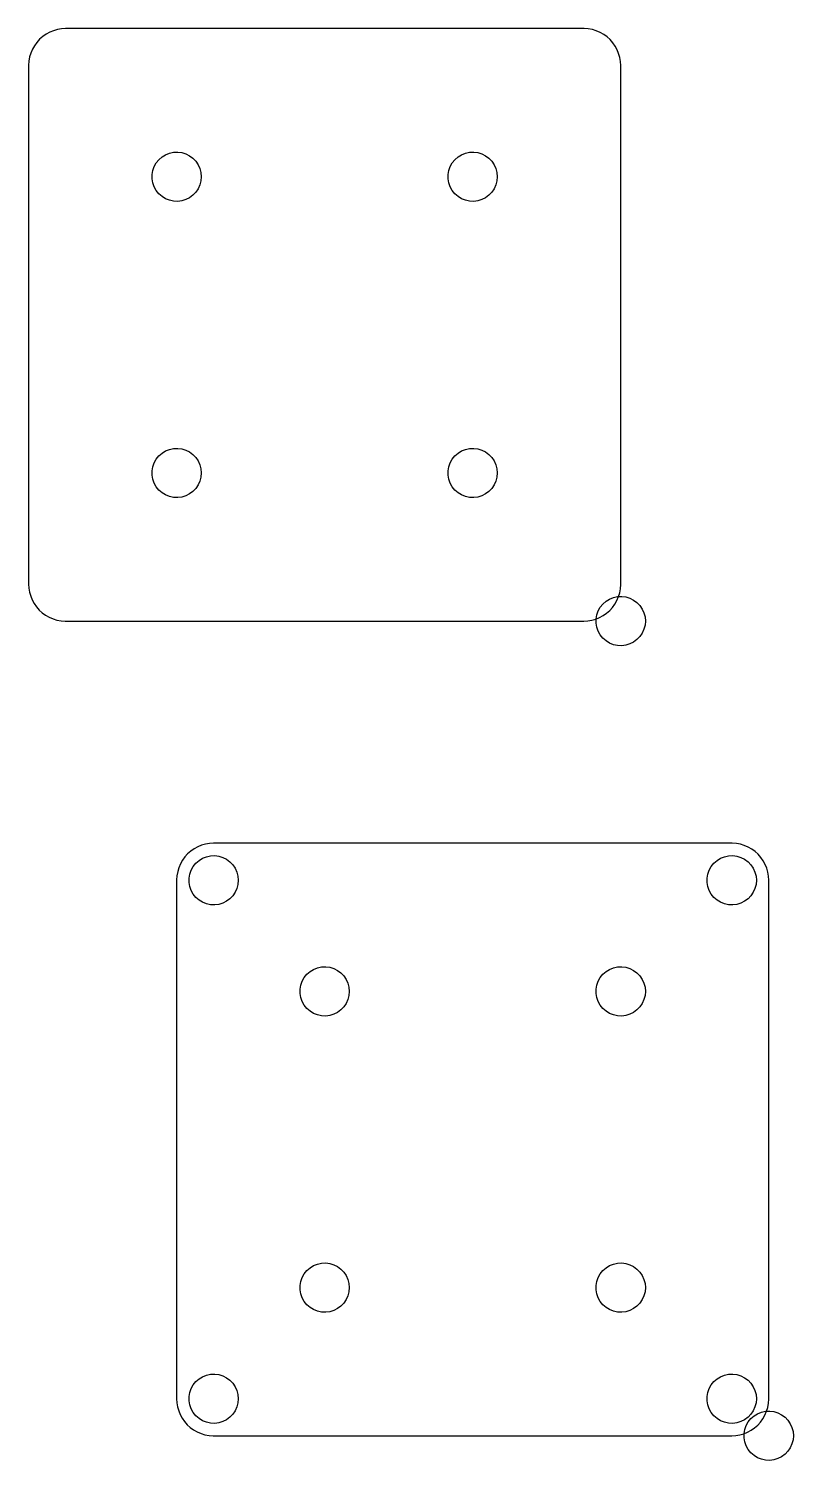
# Model space of a CAD drawing. Header units: millimetres. Extents: x -70.2 to -51.6, y -52.8 to -18.
import ezdxf

# ---------------------------------------------------------------- set-up
doc = ezdxf.new("R2010")
doc.units = ezdxf.units.MM

msp = doc.modelspace()

# ---------------------------------------------------------------- linework, layer by layer
for points in [[(-70.2, -31.5), (-70.194, -31.6), (-70.178, -31.699), (-70.15, -31.795), (-70.112, -31.887), (-70.064, -31.975), (-70.007, -32.057), (-69.941, -32.132), (-69.867, -32.199), (-69.786, -32.258), (-69.698, -32.307), (-69.606, -32.346), (-69.511, -32.375), (-69.412, -32.393), (-69.312, -32.4), (-69.212, -32.4), (-69.112, -32.4), (-69.012, -32.4), (-68.912, -32.4), (-68.812, -32.4), (-68.712, -32.4), (-68.612, -32.4), (-68.512, -32.4), (-68.411, -32.4), (-68.311, -32.4), (-68.211, -32.4), (-68.111, -32.4), (-68.011, -32.4), (-67.911, -32.4), (-67.811, -32.4), (-67.711, -32.4), (-67.611, -32.4), (-67.511, -32.4), (-67.41, -32.4), (-67.31, -32.4), (-67.21, -32.4), (-67.11, -32.4), (-67.01, -32.4), (-66.91, -32.4), (-66.81, -32.4), (-66.71, -32.4), (-66.61, -32.4), (-66.51, -32.4), (-66.41, -32.4), (-66.309, -32.4), (-66.209, -32.4), (-66.109, -32.4), (-66.009, -32.4), (-65.909, -32.4), (-65.809, -32.4), (-65.709, -32.4), (-65.609, -32.4), (-65.509, -32.4), (-65.409, -32.4), (-65.308, -32.4), (-65.208, -32.4), (-65.108, -32.4), (-65.008, -32.4), (-64.908, -32.4), (-64.808, -32.4), (-64.708, -32.4), (-64.608, -32.4), (-64.508, -32.4), (-64.408, -32.4), (-64.307, -32.4), (-64.207, -32.4), (-64.107, -32.4), (-64.007, -32.4), (-63.907, -32.4), (-63.807, -32.4), (-63.707, -32.4), (-63.607, -32.4), (-63.507, -32.4), (-63.407, -32.4), (-63.306, -32.4), (-63.206, -32.4), (-63.106, -32.4), (-63.006, -32.4), (-62.906, -32.4), (-62.806, -32.4), (-62.706, -32.4), (-62.606, -32.4), (-62.506, -32.4), (-62.406, -32.4), (-62.305, -32.4), (-62.205, -32.4), (-62.105, -32.4), (-62.005, -32.4), (-61.905, -32.4), (-61.805, -32.4), (-61.705, -32.4), (-61.605, -32.4), (-61.505, -32.4), (-61.405, -32.4), (-61.305, -32.4), (-61.204, -32.4), (-61.104, -32.4), (-61.004, -32.4), (-60.904, -32.4), (-60.804, -32.4), (-60.704, -32.4), (-60.604, -32.4), (-60.504, -32.4), (-60.404, -32.4), (-60.304, -32.4), (-60.203, -32.4), (-60.103, -32.4), (-60.003, -32.4), (-59.903, -32.4), (-59.803, -32.4), (-59.703, -32.4), (-59.603, -32.4), (-59.503, -32.4), (-59.403, -32.4), (-59.303, -32.4), (-59.202, -32.4), (-59.102, -32.4), (-59.002, -32.4), (-58.902, -32.4), (-58.802, -32.4), (-58.702, -32.4), (-58.602, -32.4), (-58.502, -32.4), (-58.402, -32.4), (-58.302, -32.4), (-58.201, -32.4), (-58.101, -32.4), (-58.001, -32.4), (-57.901, -32.4), (-57.801, -32.4), (-57.701, -32.4), (-57.601, -32.4), (-57.501, -32.4), (-57.401, -32.4), (-57.301, -32.4), (-57.2, -32.4), (-57.1, -32.4), (-57, -32.4), (-56.9, -32.4), (-56.8, -32.4), (-56.7, -32.4), (-56.6, -32.394), (-56.501, -32.378), (-56.405, -32.35), (-56.313, -32.312), (-56.225, -32.264), (-56.143, -32.207), (-56.068, -32.141), (-56.001, -32.067), (-55.942, -31.986), (-55.893, -31.898), (-55.854, -31.806), (-55.825, -31.711), (-55.807, -31.612), (-55.8, -31.512), (-55.8, -31.412), (-55.8, -31.312), (-55.8, -31.212), (-55.8, -31.112), (-55.8, -31.012), (-55.8, -30.912), (-55.8, -30.812), (-55.8, -30.712), (-55.8, -30.611), (-55.8, -30.511), (-55.8, -30.411), (-55.8, -30.311), (-55.8, -30.211), (-55.8, -30.111), (-55.8, -30.011), (-55.8, -29.911), (-55.8, -29.811), (-55.8, -29.711), (-55.8, -29.61), (-55.8, -29.51), (-55.8, -29.41), (-55.8, -29.31), (-55.8, -29.21), (-55.8, -29.11), (-55.8, -29.01), (-55.8, -28.91), (-55.8, -28.81), (-55.8, -28.71), (-55.8, -28.61), (-55.8, -28.509), (-55.8, -28.409), (-55.8, -28.309), (-55.8, -28.209), (-55.8, -28.109), (-55.8, -28.009), (-55.8, -27.909), (-55.8, -27.809), (-55.8, -27.709), (-55.8, -27.609), (-55.8, -27.508), (-55.8, -27.408), (-55.8, -27.308), (-55.8, -27.208), (-55.8, -27.108), (-55.8, -27.008), (-55.8, -26.908), (-55.8, -26.808), (-55.8, -26.708), (-55.8, -26.608), (-55.8, -26.507), (-55.8, -26.407), (-55.8, -26.307), (-55.8, -26.207), (-55.8, -26.107), (-55.8, -26.007), (-55.8, -25.907), (-55.8, -25.807), (-55.8, -25.707), (-55.8, -25.607), (-55.8, -25.506), (-55.8, -25.406), (-55.8, -25.306), (-55.8, -25.206), (-55.8, -25.106), (-55.8, -25.006), (-55.8, -24.906), (-55.8, -24.806), (-55.8, -24.706), (-55.8, -24.606), (-55.8, -24.505), (-55.8, -24.405), (-55.8, -24.305), (-55.8, -24.205), (-55.8, -24.105), (-55.8, -24.005), (-55.8, -23.905), (-55.8, -23.805), (-55.8, -23.705), (-55.8, -23.605), (-55.8, -23.505), (-55.8, -23.404), (-55.8, -23.304), (-55.8, -23.204), (-55.8, -23.104), (-55.8, -23.004), (-55.8, -22.904), (-55.8, -22.804), (-55.8, -22.704), (-55.8, -22.604), (-55.8, -22.504), (-55.8, -22.403), (-55.8, -22.303), (-55.8, -22.203), (-55.8, -22.103), (-55.8, -22.003), (-55.8, -21.903), (-55.8, -21.803), (-55.8, -21.703), (-55.8, -21.603), (-55.8, -21.503), (-55.8, -21.402), (-55.8, -21.302), (-55.8, -21.202), (-55.8, -21.102), (-55.8, -21.002), (-55.8, -20.902), (-55.8, -20.802), (-55.8, -20.702), (-55.8, -20.602), (-55.8, -20.502), (-55.8, -20.401), (-55.8, -20.301), (-55.8, -20.201), (-55.8, -20.101), (-55.8, -20.001), (-55.8, -19.901), (-55.8, -19.801), (-55.8, -19.701), (-55.8, -19.601), (-55.8, -19.501), (-55.8, -19.4), (-55.8, -19.3), (-55.8, -19.2), (-55.8, -19.1), (-55.8, -19), (-55.8, -18.9), (-55.806, -18.8), (-55.822, -18.701), (-55.85, -18.605), (-55.888, -18.513), (-55.936, -18.425), (-55.993, -18.343), (-56.059, -18.268), (-56.133, -18.201), (-56.214, -18.142), (-56.302, -18.093), (-56.394, -18.054), (-56.489, -18.025), (-56.588, -18.007), (-56.688, -18), (-56.788, -18), (-56.888, -18), (-56.988, -18), (-57.088, -18), (-57.188, -18), (-57.288, -18), (-57.388, -18), (-57.488, -18), (-57.589, -18), (-57.689, -18), (-57.789, -18), (-57.889, -18), (-57.989, -18), (-58.089, -18), (-58.189, -18), (-58.289, -18), (-58.389, -18), (-58.489, -18), (-58.59, -18), (-58.69, -18), (-58.79, -18), (-58.89, -18), (-58.99, -18), (-59.09, -18), (-59.19, -18), (-59.29, -18), (-59.39, -18), (-59.49, -18), (-59.59, -18), (-59.691, -18), (-59.791, -18), (-59.891, -18), (-59.991, -18), (-60.091, -18), (-60.191, -18), (-60.291, -18), (-60.391, -18), (-60.491, -18), (-60.591, -18), (-60.692, -18), (-60.792, -18), (-60.892, -18), (-60.992, -18), (-61.092, -18), (-61.192, -18), (-61.292, -18), (-61.392, -18), (-61.492, -18), (-61.592, -18), (-61.693, -18), (-61.793, -18), (-61.893, -18), (-61.993, -18), (-62.093, -18), (-62.193, -18), (-62.293, -18), (-62.393, -18), (-62.493, -18), (-62.593, -18), (-62.694, -18), (-62.794, -18), (-62.894, -18), (-62.994, -18), (-63.094, -18), (-63.194, -18), (-63.294, -18), (-63.394, -18), (-63.494, -18), (-63.594, -18), (-63.695, -18), (-63.795, -18), (-63.895, -18), (-63.995, -18), (-64.095, -18), (-64.195, -18), (-64.295, -18), (-64.395, -18), (-64.495, -18), (-64.595, -18), (-64.695, -18), (-64.796, -18), (-64.896, -18), (-64.996, -18), (-65.096, -18), (-65.196, -18), (-65.296, -18), (-65.396, -18), (-65.496, -18), (-65.596, -18), (-65.696, -18), (-65.797, -18), (-65.897, -18), (-65.997, -18), (-66.097, -18), (-66.197, -18), (-66.297, -18), (-66.397, -18), (-66.497, -18), (-66.597, -18), (-66.697, -18), (-66.798, -18), (-66.898, -18), (-66.998, -18), (-67.098, -18), (-67.198, -18), (-67.298, -18), (-67.398, -18), (-67.498, -18), (-67.598, -18), (-67.698, -18), (-67.799, -18), (-67.899, -18), (-67.999, -18), (-68.099, -18), (-68.199, -18), (-68.299, -18), (-68.399, -18), (-68.499, -18), (-68.599, -18), (-68.699, -18), (-68.8, -18), (-68.9, -18), (-69, -18), (-69.1, -18), (-69.2, -18), (-69.3, -18), (-69.4, -18.006), (-69.499, -18.022), (-69.595, -18.05), (-69.687, -18.088), (-69.775, -18.136), (-69.857, -18.193), (-69.932, -18.259), (-69.999, -18.333), (-70.058, -18.414), (-70.107, -18.502), (-70.146, -18.594), (-70.175, -18.689), (-70.193, -18.788), (-70.2, -18.888), (-70.2, -18.988), (-70.2, -19.088), (-70.2, -19.188), (-70.2, -19.288), (-70.2, -19.388), (-70.2, -19.488), (-70.2, -19.588), (-70.2, -19.688), (-70.2, -19.789), (-70.2, -19.889), (-70.2, -19.989), (-70.2, -20.089), (-70.2, -20.189), (-70.2, -20.289), (-70.2, -20.389), (-70.2, -20.489), (-70.2, -20.589), (-70.2, -20.689), (-70.2, -20.79), (-70.2, -20.89), (-70.2, -20.99), (-70.2, -21.09), (-70.2, -21.19), (-70.2, -21.29), (-70.2, -21.39), (-70.2, -21.49), (-70.2, -21.59), (-70.2, -21.69), (-70.2, -21.79), (-70.2, -21.891), (-70.2, -21.991), (-70.2, -22.091), (-70.2, -22.191), (-70.2, -22.291), (-70.2, -22.391), (-70.2, -22.491), (-70.2, -22.591), (-70.2, -22.691), (-70.2, -22.791), (-70.2, -22.892), (-70.2, -22.992), (-70.2, -23.092), (-70.2, -23.192), (-70.2, -23.292), (-70.2, -23.392), (-70.2, -23.492), (-70.2, -23.592), (-70.2, -23.692), (-70.2, -23.792), (-70.2, -23.893), (-70.2, -23.993), (-70.2, -24.093), (-70.2, -24.193), (-70.2, -24.293), (-70.2, -24.393), (-70.2, -24.493), (-70.2, -24.593), (-70.2, -24.693), (-70.2, -24.793), (-70.2, -24.894), (-70.2, -24.994), (-70.2, -25.094), (-70.2, -25.194), (-70.2, -25.294), (-70.2, -25.394), (-70.2, -25.494), (-70.2, -25.594), (-70.2, -25.694), (-70.2, -25.794), (-70.2, -25.895), (-70.2, -25.995), (-70.2, -26.095), (-70.2, -26.195), (-70.2, -26.295), (-70.2, -26.395), (-70.2, -26.495), (-70.2, -26.595), (-70.2, -26.695), (-70.2, -26.795), (-70.2, -26.895), (-70.2, -26.996), (-70.2, -27.096), (-70.2, -27.196), (-70.2, -27.296), (-70.2, -27.396), (-70.2, -27.496), (-70.2, -27.596), (-70.2, -27.696), (-70.2, -27.796), (-70.2, -27.896), (-70.2, -27.997), (-70.2, -28.097), (-70.2, -28.197), (-70.2, -28.297), (-70.2, -28.397), (-70.2, -28.497), (-70.2, -28.597), (-70.2, -28.697), (-70.2, -28.797), (-70.2, -28.897), (-70.2, -28.998), (-70.2, -29.098), (-70.2, -29.198), (-70.2, -29.298), (-70.2, -29.398), (-70.2, -29.498), (-70.2, -29.598), (-70.2, -29.698), (-70.2, -29.798), (-70.2, -29.898), (-70.2, -29.999), (-70.2, -30.099), (-70.2, -30.199), (-70.2, -30.299), (-70.2, -30.399), (-70.2, -30.499), (-70.2, -30.599), (-70.2, -30.699), (-70.2, -30.799), (-70.2, -30.899), (-70.2, -31), (-70.2, -31.1), (-70.2, -31.2), (-70.2, -31.3), (-70.2, -31.4), (-70.2, -31.5)], [(-66.001, -21.6), (-66.009, -21.701), (-66.035, -21.8), (-66.077, -21.892), (-66.134, -21.977), (-66.204, -22.05), (-66.286, -22.11), (-66.377, -22.156), (-66.474, -22.186), (-66.575, -22.199), (-66.676, -22.195), (-66.776, -22.173), (-66.87, -22.135), (-66.956, -22.082), (-67.033, -22.015), (-67.097, -21.936), (-67.146, -21.847), (-67.18, -21.751), (-67.197, -21.651), (-67.197, -21.549), (-67.18, -21.449), (-67.146, -21.353), (-67.097, -21.264), (-67.033, -21.185), (-66.956, -21.118), (-66.87, -21.065), (-66.776, -21.027), (-66.676, -21.005), (-66.575, -21.001), (-66.474, -21.014), (-66.377, -21.044), (-66.286, -21.09), (-66.204, -21.15), (-66.134, -21.223), (-66.077, -21.308), (-66.035, -21.4), (-66.009, -21.499), (-66.001, -21.6)], [(-58.801, -21.6), (-58.809, -21.701), (-58.835, -21.8), (-58.877, -21.892), (-58.934, -21.977), (-59.004, -22.05), (-59.086, -22.11), (-59.177, -22.156), (-59.274, -22.186), (-59.375, -22.199), (-59.476, -22.195), (-59.576, -22.173), (-59.67, -22.135), (-59.756, -22.082), (-59.833, -22.015), (-59.897, -21.936), (-59.946, -21.847), (-59.98, -21.751), (-59.997, -21.651), (-59.997, -21.549), (-59.98, -21.449), (-59.946, -21.353), (-59.897, -21.264), (-59.833, -21.185), (-59.756, -21.118), (-59.67, -21.065), (-59.576, -21.027), (-59.476, -21.005), (-59.375, -21.001), (-59.274, -21.014), (-59.177, -21.044), (-59.086, -21.09), (-59.004, -21.15), (-58.934, -21.223), (-58.877, -21.308), (-58.835, -21.4), (-58.809, -21.499), (-58.801, -21.6)], [(-66.001, -28.8), (-66.009, -28.901), (-66.035, -29), (-66.077, -29.092), (-66.134, -29.177), (-66.204, -29.25), (-66.286, -29.31), (-66.377, -29.356), (-66.474, -29.386), (-66.575, -29.399), (-66.676, -29.395), (-66.776, -29.373), (-66.87, -29.335), (-66.956, -29.282), (-67.033, -29.215), (-67.097, -29.136), (-67.146, -29.047), (-67.18, -28.951), (-67.197, -28.851), (-67.197, -28.749), (-67.18, -28.649), (-67.146, -28.553), (-67.097, -28.464), (-67.033, -28.385), (-66.956, -28.318), (-66.87, -28.265), (-66.776, -28.227), (-66.676, -28.205), (-66.575, -28.201), (-66.474, -28.214), (-66.377, -28.244), (-66.286, -28.29), (-66.204, -28.35), (-66.134, -28.423), (-66.077, -28.508), (-66.035, -28.6), (-66.009, -28.699), (-66.001, -28.8)], [(-58.801, -28.8), (-58.809, -28.901), (-58.835, -29), (-58.877, -29.092), (-58.934, -29.177), (-59.004, -29.25), (-59.086, -29.31), (-59.177, -29.356), (-59.274, -29.386), (-59.375, -29.399), (-59.476, -29.395), (-59.576, -29.373), (-59.67, -29.335), (-59.756, -29.282), (-59.833, -29.215), (-59.897, -29.136), (-59.946, -29.047), (-59.98, -28.951), (-59.997, -28.851), (-59.997, -28.749), (-59.98, -28.649), (-59.946, -28.553), (-59.897, -28.464), (-59.833, -28.385), (-59.756, -28.318), (-59.67, -28.265), (-59.576, -28.227), (-59.476, -28.205), (-59.375, -28.201), (-59.274, -28.214), (-59.177, -28.244), (-59.086, -28.29), (-59.004, -28.35), (-58.934, -28.423), (-58.877, -28.508), (-58.835, -28.6), (-58.809, -28.699), (-58.801, -28.8)], [(-55.201, -32.4), (-55.209, -32.501), (-55.235, -32.6), (-55.277, -32.692), (-55.334, -32.777), (-55.404, -32.85), (-55.486, -32.91), (-55.577, -32.956), (-55.674, -32.986), (-55.775, -32.999), (-55.876, -32.995), (-55.976, -32.973), (-56.07, -32.935), (-56.156, -32.882), (-56.233, -32.815), (-56.297, -32.736), (-56.346, -32.647), (-56.38, -32.551), (-56.397, -32.451), (-56.397, -32.349), (-56.38, -32.249), (-56.346, -32.153), (-56.297, -32.064), (-56.233, -31.985), (-56.156, -31.918), (-56.07, -31.865), (-55.976, -31.827), (-55.876, -31.805), (-55.775, -31.801), (-55.674, -31.814), (-55.577, -31.844), (-55.486, -31.89), (-55.404, -31.95), (-55.334, -32.023), (-55.277, -32.108), (-55.235, -32.2), (-55.209, -32.299), (-55.201, -32.4)], [(-55.201, -32.4), (-55.209, -32.501), (-55.235, -32.6), (-55.277, -32.692), (-55.334, -32.777), (-55.404, -32.85), (-55.486, -32.91), (-55.577, -32.956), (-55.674, -32.986), (-55.775, -32.999), (-55.876, -32.995), (-55.976, -32.973), (-56.07, -32.935), (-56.156, -32.882), (-56.233, -32.815), (-56.297, -32.736), (-56.346, -32.647), (-56.38, -32.551), (-56.397, -32.451), (-56.397, -32.349), (-56.38, -32.249), (-56.346, -32.153), (-56.297, -32.064), (-56.233, -31.985), (-56.156, -31.918), (-56.07, -31.865), (-55.976, -31.827), (-55.876, -31.805), (-55.775, -31.801), (-55.674, -31.814), (-55.577, -31.844), (-55.486, -31.89), (-55.404, -31.95), (-55.334, -32.023), (-55.277, -32.108), (-55.235, -32.2), (-55.209, -32.299), (-55.201, -32.4)], [(-66.6, -51.3), (-66.594, -51.4), (-66.578, -51.499), (-66.55, -51.595), (-66.512, -51.687), (-66.464, -51.775), (-66.407, -51.857), (-66.341, -51.932), (-66.267, -51.999), (-66.186, -52.058), (-66.098, -52.107), (-66.006, -52.146), (-65.911, -52.175), (-65.812, -52.193), (-65.712, -52.2), (-65.612, -52.2), (-65.512, -52.2), (-65.412, -52.2), (-65.312, -52.2), (-65.212, -52.2), (-65.112, -52.2), (-65.012, -52.2), (-64.912, -52.2), (-64.811, -52.2), (-64.711, -52.2), (-64.611, -52.2), (-64.511, -52.2), (-64.411, -52.2), (-64.311, -52.2), (-64.211, -52.2), (-64.111, -52.2), (-64.011, -52.2), (-63.911, -52.2), (-63.81, -52.2), (-63.71, -52.2), (-63.61, -52.2), (-63.51, -52.2), (-63.41, -52.2), (-63.31, -52.2), (-63.21, -52.2), (-63.11, -52.2), (-63.01, -52.2), (-62.91, -52.2), (-62.81, -52.2), (-62.709, -52.2), (-62.609, -52.2), (-62.509, -52.2), (-62.409, -52.2), (-62.309, -52.2), (-62.209, -52.2), (-62.109, -52.2), (-62.009, -52.2), (-61.909, -52.2), (-61.809, -52.2), (-61.708, -52.2), (-61.608, -52.2), (-61.508, -52.2), (-61.408, -52.2), (-61.308, -52.2), (-61.208, -52.2), (-61.108, -52.2), (-61.008, -52.2), (-60.908, -52.2), (-60.808, -52.2), (-60.707, -52.2), (-60.607, -52.2), (-60.507, -52.2), (-60.407, -52.2), (-60.307, -52.2), (-60.207, -52.2), (-60.107, -52.2), (-60.007, -52.2), (-59.907, -52.2), (-59.807, -52.2), (-59.706, -52.2), (-59.606, -52.2), (-59.506, -52.2), (-59.406, -52.2), (-59.306, -52.2), (-59.206, -52.2), (-59.106, -52.2), (-59.006, -52.2), (-58.906, -52.2), (-58.806, -52.2), (-58.705, -52.2), (-58.605, -52.2), (-58.505, -52.2), (-58.405, -52.2), (-58.305, -52.2), (-58.205, -52.2), (-58.105, -52.2), (-58.005, -52.2), (-57.905, -52.2), (-57.805, -52.2), (-57.705, -52.2), (-57.604, -52.2), (-57.504, -52.2), (-57.404, -52.2), (-57.304, -52.2), (-57.204, -52.2), (-57.104, -52.2), (-57.004, -52.2), (-56.904, -52.2), (-56.804, -52.2), (-56.704, -52.2), (-56.603, -52.2), (-56.503, -52.2), (-56.403, -52.2), (-56.303, -52.2), (-56.203, -52.2), (-56.103, -52.2), (-56.003, -52.2), (-55.903, -52.2), (-55.803, -52.2), (-55.703, -52.2), (-55.602, -52.2), (-55.502, -52.2), (-55.402, -52.2), (-55.302, -52.2), (-55.202, -52.2), (-55.102, -52.2), (-55.002, -52.2), (-54.902, -52.2), (-54.802, -52.2), (-54.702, -52.2), (-54.601, -52.2), (-54.501, -52.2), (-54.401, -52.2), (-54.301, -52.2), (-54.201, -52.2), (-54.101, -52.2), (-54.001, -52.2), (-53.901, -52.2), (-53.801, -52.2), (-53.701, -52.2), (-53.6, -52.2), (-53.5, -52.2), (-53.4, -52.2), (-53.3, -52.2), (-53.2, -52.2), (-53.1, -52.2), (-53, -52.194), (-52.901, -52.178), (-52.805, -52.15), (-52.713, -52.112), (-52.625, -52.064), (-52.543, -52.007), (-52.468, -51.941), (-52.401, -51.867), (-52.342, -51.786), (-52.293, -51.698), (-52.254, -51.606), (-52.225, -51.511), (-52.207, -51.412), (-52.2, -51.312), (-52.2, -51.212), (-52.2, -51.112), (-52.2, -51.012), (-52.2, -50.912), (-52.2, -50.812), (-52.2, -50.712), (-52.2, -50.612), (-52.2, -50.512), (-52.2, -50.411), (-52.2, -50.311), (-52.2, -50.211), (-52.2, -50.111), (-52.2, -50.011), (-52.2, -49.911), (-52.2, -49.811), (-52.2, -49.711), (-52.2, -49.611), (-52.2, -49.511), (-52.2, -49.41), (-52.2, -49.31), (-52.2, -49.21), (-52.2, -49.11), (-52.2, -49.01), (-52.2, -48.91), (-52.2, -48.81), (-52.2, -48.71), (-52.2, -48.61), (-52.2, -48.51), (-52.2, -48.41), (-52.2, -48.309), (-52.2, -48.209), (-52.2, -48.109), (-52.2, -48.009), (-52.2, -47.909), (-52.2, -47.809), (-52.2, -47.709), (-52.2, -47.609), (-52.2, -47.509), (-52.2, -47.409), (-52.2, -47.308), (-52.2, -47.208), (-52.2, -47.108), (-52.2, -47.008), (-52.2, -46.908), (-52.2, -46.808), (-52.2, -46.708), (-52.2, -46.608), (-52.2, -46.508), (-52.2, -46.408), (-52.2, -46.307), (-52.2, -46.207), (-52.2, -46.107), (-52.2, -46.007), (-52.2, -45.907), (-52.2, -45.807), (-52.2, -45.707), (-52.2, -45.607), (-52.2, -45.507), (-52.2, -45.407), (-52.2, -45.306), (-52.2, -45.206), (-52.2, -45.106), (-52.2, -45.006), (-52.2, -44.906), (-52.2, -44.806), (-52.2, -44.706), (-52.2, -44.606), (-52.2, -44.506), (-52.2, -44.406), (-52.2, -44.305), (-52.2, -44.205), (-52.2, -44.105), (-52.2, -44.005), (-52.2, -43.905), (-52.2, -43.805), (-52.2, -43.705), (-52.2, -43.605), (-52.2, -43.505), (-52.2, -43.405), (-52.2, -43.305), (-52.2, -43.204), (-52.2, -43.104), (-52.2, -43.004), (-52.2, -42.904), (-52.2, -42.804), (-52.2, -42.704), (-52.2, -42.604), (-52.2, -42.504), (-52.2, -42.404), (-52.2, -42.304), (-52.2, -42.203), (-52.2, -42.103), (-52.2, -42.003), (-52.2, -41.903), (-52.2, -41.803), (-52.2, -41.703), (-52.2, -41.603), (-52.2, -41.503), (-52.2, -41.403), (-52.2, -41.303), (-52.2, -41.202), (-52.2, -41.102), (-52.2, -41.002), (-52.2, -40.902), (-52.2, -40.802), (-52.2, -40.702), (-52.2, -40.602), (-52.2, -40.502), (-52.2, -40.402), (-52.2, -40.302), (-52.2, -40.201), (-52.2, -40.101), (-52.2, -40.001), (-52.2, -39.901), (-52.2, -39.801), (-52.2, -39.701), (-52.2, -39.601), (-52.2, -39.501), (-52.2, -39.401), (-52.2, -39.301), (-52.2, -39.2), (-52.2, -39.1), (-52.2, -39), (-52.2, -38.9), (-52.2, -38.8), (-52.2, -38.7), (-52.206, -38.6), (-52.222, -38.501), (-52.25, -38.405), (-52.288, -38.313), (-52.336, -38.225), (-52.393, -38.143), (-52.459, -38.068), (-52.533, -38.001), (-52.614, -37.942), (-52.702, -37.893), (-52.794, -37.854), (-52.889, -37.825), (-52.988, -37.807), (-53.088, -37.8), (-53.188, -37.8), (-53.288, -37.8), (-53.388, -37.8), (-53.488, -37.8), (-53.588, -37.8), (-53.688, -37.8), (-53.788, -37.8), (-53.888, -37.8), (-53.989, -37.8), (-54.089, -37.8), (-54.189, -37.8), (-54.289, -37.8), (-54.389, -37.8), (-54.489, -37.8), (-54.589, -37.8), (-54.689, -37.8), (-54.789, -37.8), (-54.889, -37.8), (-54.99, -37.8), (-55.09, -37.8), (-55.19, -37.8), (-55.29, -37.8), (-55.39, -37.8), (-55.49, -37.8), (-55.59, -37.8), (-55.69, -37.8), (-55.79, -37.8), (-55.89, -37.8), (-55.99, -37.8), (-56.091, -37.8), (-56.191, -37.8), (-56.291, -37.8), (-56.391, -37.8), (-56.491, -37.8), (-56.591, -37.8), (-56.691, -37.8), (-56.791, -37.8), (-56.891, -37.8), (-56.991, -37.8), (-57.092, -37.8), (-57.192, -37.8), (-57.292, -37.8), (-57.392, -37.8), (-57.492, -37.8), (-57.592, -37.8), (-57.692, -37.8), (-57.792, -37.8), (-57.892, -37.8), (-57.992, -37.8), (-58.093, -37.8), (-58.193, -37.8), (-58.293, -37.8), (-58.393, -37.8), (-58.493, -37.8), (-58.593, -37.8), (-58.693, -37.8), (-58.793, -37.8), (-58.893, -37.8), (-58.993, -37.8), (-59.094, -37.8), (-59.194, -37.8), (-59.294, -37.8), (-59.394, -37.8), (-59.494, -37.8), (-59.594, -37.8), (-59.694, -37.8), (-59.794, -37.8), (-59.894, -37.8), (-59.994, -37.8), (-60.095, -37.8), (-60.195, -37.8), (-60.295, -37.8), (-60.395, -37.8), (-60.495, -37.8), (-60.595, -37.8), (-60.695, -37.8), (-60.795, -37.8), (-60.895, -37.8), (-60.995, -37.8), (-61.095, -37.8), (-61.196, -37.8), (-61.296, -37.8), (-61.396, -37.8), (-61.496, -37.8), (-61.596, -37.8), (-61.696, -37.8), (-61.796, -37.8), (-61.896, -37.8), (-61.996, -37.8), (-62.096, -37.8), (-62.197, -37.8), (-62.297, -37.8), (-62.397, -37.8), (-62.497, -37.8), (-62.597, -37.8), (-62.697, -37.8), (-62.797, -37.8), (-62.897, -37.8), (-62.997, -37.8), (-63.097, -37.8), (-63.198, -37.8), (-63.298, -37.8), (-63.398, -37.8), (-63.498, -37.8), (-63.598, -37.8), (-63.698, -37.8), (-63.798, -37.8), (-63.898, -37.8), (-63.998, -37.8), (-64.098, -37.8), (-64.199, -37.8), (-64.299, -37.8), (-64.399, -37.8), (-64.499, -37.8), (-64.599, -37.8), (-64.699, -37.8), (-64.799, -37.8), (-64.899, -37.8), (-64.999, -37.8), (-65.099, -37.8), (-65.2, -37.8), (-65.3, -37.8), (-65.4, -37.8), (-65.5, -37.8), (-65.6, -37.8), (-65.7, -37.8), (-65.8, -37.806), (-65.899, -37.822), (-65.995, -37.85), (-66.087, -37.888), (-66.175, -37.936), (-66.257, -37.993), (-66.332, -38.059), (-66.399, -38.133), (-66.458, -38.214), (-66.507, -38.302), (-66.546, -38.394), (-66.575, -38.489), (-66.593, -38.588), (-66.6, -38.688), (-66.6, -38.788), (-66.6, -38.888), (-66.6, -38.988), (-66.6, -39.088), (-66.6, -39.188), (-66.6, -39.288), (-66.6, -39.388), (-66.6, -39.488), (-66.6, -39.589), (-66.6, -39.689), (-66.6, -39.789), (-66.6, -39.889), (-66.6, -39.989), (-66.6, -40.089), (-66.6, -40.189), (-66.6, -40.289), (-66.6, -40.389), (-66.6, -40.489), (-66.6, -40.59), (-66.6, -40.69), (-66.6, -40.79), (-66.6, -40.89), (-66.6, -40.99), (-66.6, -41.09), (-66.6, -41.19), (-66.6, -41.29), (-66.6, -41.39), (-66.6, -41.49), (-66.6, -41.59), (-66.6, -41.691), (-66.6, -41.791), (-66.6, -41.891), (-66.6, -41.991), (-66.6, -42.091), (-66.6, -42.191), (-66.6, -42.291), (-66.6, -42.391), (-66.6, -42.491), (-66.6, -42.591), (-66.6, -42.692), (-66.6, -42.792), (-66.6, -42.892), (-66.6, -42.992), (-66.6, -43.092), (-66.6, -43.192), (-66.6, -43.292), (-66.6, -43.392), (-66.6, -43.492), (-66.6, -43.592), (-66.6, -43.693), (-66.6, -43.793), (-66.6, -43.893), (-66.6, -43.993), (-66.6, -44.093), (-66.6, -44.193), (-66.6, -44.293), (-66.6, -44.393), (-66.6, -44.493), (-66.6, -44.593), (-66.6, -44.694), (-66.6, -44.794), (-66.6, -44.894), (-66.6, -44.994), (-66.6, -45.094), (-66.6, -45.194), (-66.6, -45.294), (-66.6, -45.394), (-66.6, -45.494), (-66.6, -45.594), (-66.6, -45.695), (-66.6, -45.795), (-66.6, -45.895), (-66.6, -45.995), (-66.6, -46.095), (-66.6, -46.195), (-66.6, -46.295), (-66.6, -46.395), (-66.6, -46.495), (-66.6, -46.595), (-66.6, -46.695), (-66.6, -46.796), (-66.6, -46.896), (-66.6, -46.996), (-66.6, -47.096), (-66.6, -47.196), (-66.6, -47.296), (-66.6, -47.396), (-66.6, -47.496), (-66.6, -47.596), (-66.6, -47.696), (-66.6, -47.797), (-66.6, -47.897), (-66.6, -47.997), (-66.6, -48.097), (-66.6, -48.197), (-66.6, -48.297), (-66.6, -48.397), (-66.6, -48.497), (-66.6, -48.597), (-66.6, -48.697), (-66.6, -48.798), (-66.6, -48.898), (-66.6, -48.998), (-66.6, -49.098), (-66.6, -49.198), (-66.6, -49.298), (-66.6, -49.398), (-66.6, -49.498), (-66.6, -49.598), (-66.6, -49.698), (-66.6, -49.799), (-66.6, -49.899), (-66.6, -49.999), (-66.6, -50.099), (-66.6, -50.199), (-66.6, -50.299), (-66.6, -50.399), (-66.6, -50.499), (-66.6, -50.599), (-66.6, -50.699), (-66.6, -50.8), (-66.6, -50.9), (-66.6, -51), (-66.6, -51.1), (-66.6, -51.2), (-66.6, -51.3)], [(-65.101, -38.7), (-65.109, -38.801), (-65.135, -38.9), (-65.177, -38.992), (-65.234, -39.077), (-65.304, -39.15), (-65.386, -39.21), (-65.477, -39.256), (-65.574, -39.286), (-65.675, -39.299), (-65.776, -39.295), (-65.876, -39.273), (-65.97, -39.235), (-66.056, -39.182), (-66.133, -39.115), (-66.197, -39.036), (-66.246, -38.947), (-66.28, -38.851), (-66.297, -38.751), (-66.297, -38.649), (-66.28, -38.549), (-66.246, -38.453), (-66.197, -38.364), (-66.133, -38.285), (-66.056, -38.218), (-65.97, -38.165), (-65.876, -38.127), (-65.776, -38.105), (-65.675, -38.101), (-65.574, -38.114), (-65.477, -38.144), (-65.386, -38.19), (-65.304, -38.25), (-65.234, -38.323), (-65.177, -38.408), (-65.135, -38.5), (-65.109, -38.599), (-65.101, -38.7)], [(-52.501, -38.7), (-52.509, -38.801), (-52.535, -38.9), (-52.577, -38.992), (-52.634, -39.077), (-52.704, -39.15), (-52.786, -39.21), (-52.877, -39.256), (-52.974, -39.286), (-53.075, -39.299), (-53.176, -39.295), (-53.276, -39.273), (-53.37, -39.235), (-53.456, -39.182), (-53.533, -39.115), (-53.597, -39.036), (-53.646, -38.947), (-53.68, -38.851), (-53.697, -38.751), (-53.697, -38.649), (-53.68, -38.549), (-53.646, -38.453), (-53.597, -38.364), (-53.533, -38.285), (-53.456, -38.218), (-53.37, -38.165), (-53.276, -38.127), (-53.176, -38.105), (-53.075, -38.101), (-52.974, -38.114), (-52.877, -38.144), (-52.786, -38.19), (-52.704, -38.25), (-52.634, -38.323), (-52.577, -38.408), (-52.535, -38.5), (-52.509, -38.599), (-52.501, -38.7)], [(-62.401, -41.4), (-62.409, -41.501), (-62.435, -41.6), (-62.477, -41.692), (-62.534, -41.777), (-62.604, -41.85), (-62.686, -41.91), (-62.777, -41.956), (-62.874, -41.986), (-62.975, -41.999), (-63.076, -41.995), (-63.176, -41.973), (-63.27, -41.935), (-63.356, -41.882), (-63.433, -41.815), (-63.497, -41.736), (-63.546, -41.647), (-63.58, -41.551), (-63.597, -41.451), (-63.597, -41.349), (-63.58, -41.249), (-63.546, -41.153), (-63.497, -41.064), (-63.433, -40.985), (-63.356, -40.918), (-63.27, -40.865), (-63.176, -40.827), (-63.076, -40.805), (-62.975, -40.801), (-62.874, -40.814), (-62.777, -40.844), (-62.686, -40.89), (-62.604, -40.95), (-62.534, -41.023), (-62.477, -41.108), (-62.435, -41.2), (-62.409, -41.299), (-62.401, -41.4)], [(-55.201, -41.4), (-55.209, -41.501), (-55.235, -41.6), (-55.277, -41.692), (-55.334, -41.777), (-55.404, -41.85), (-55.486, -41.91), (-55.577, -41.956), (-55.674, -41.986), (-55.775, -41.999), (-55.876, -41.995), (-55.976, -41.973), (-56.07, -41.935), (-56.156, -41.882), (-56.233, -41.815), (-56.297, -41.736), (-56.346, -41.647), (-56.38, -41.551), (-56.397, -41.451), (-56.397, -41.349), (-56.38, -41.249), (-56.346, -41.153), (-56.297, -41.064), (-56.233, -40.985), (-56.156, -40.918), (-56.07, -40.865), (-55.976, -40.827), (-55.876, -40.805), (-55.775, -40.801), (-55.674, -40.814), (-55.577, -40.844), (-55.486, -40.89), (-55.404, -40.95), (-55.334, -41.023), (-55.277, -41.108), (-55.235, -41.2), (-55.209, -41.299), (-55.201, -41.4)], [(-62.401, -48.6), (-62.409, -48.701), (-62.435, -48.8), (-62.477, -48.892), (-62.534, -48.977), (-62.604, -49.05), (-62.686, -49.11), (-62.777, -49.156), (-62.874, -49.186), (-62.975, -49.199), (-63.076, -49.195), (-63.176, -49.173), (-63.27, -49.135), (-63.356, -49.082), (-63.433, -49.015), (-63.497, -48.936), (-63.546, -48.847), (-63.58, -48.751), (-63.597, -48.651), (-63.597, -48.549), (-63.58, -48.449), (-63.546, -48.353), (-63.497, -48.264), (-63.433, -48.185), (-63.356, -48.118), (-63.27, -48.065), (-63.176, -48.027), (-63.076, -48.005), (-62.975, -48.001), (-62.874, -48.014), (-62.777, -48.044), (-62.686, -48.09), (-62.604, -48.15), (-62.534, -48.223), (-62.477, -48.308), (-62.435, -48.4), (-62.409, -48.499), (-62.401, -48.6)], [(-55.201, -48.6), (-55.209, -48.701), (-55.235, -48.8), (-55.277, -48.892), (-55.334, -48.977), (-55.404, -49.05), (-55.486, -49.11), (-55.577, -49.156), (-55.674, -49.186), (-55.775, -49.199), (-55.876, -49.195), (-55.976, -49.173), (-56.07, -49.135), (-56.156, -49.082), (-56.233, -49.015), (-56.297, -48.936), (-56.346, -48.847), (-56.38, -48.751), (-56.397, -48.651), (-56.397, -48.549), (-56.38, -48.449), (-56.346, -48.353), (-56.297, -48.264), (-56.233, -48.185), (-56.156, -48.118), (-56.07, -48.065), (-55.976, -48.027), (-55.876, -48.005), (-55.775, -48.001), (-55.674, -48.014), (-55.577, -48.044), (-55.486, -48.09), (-55.404, -48.15), (-55.334, -48.223), (-55.277, -48.308), (-55.235, -48.4), (-55.209, -48.499), (-55.201, -48.6)], [(-65.101, -51.3), (-65.109, -51.401), (-65.135, -51.5), (-65.177, -51.592), (-65.234, -51.677), (-65.304, -51.75), (-65.386, -51.81), (-65.477, -51.856), (-65.574, -51.886), (-65.675, -51.899), (-65.776, -51.895), (-65.876, -51.873), (-65.97, -51.835), (-66.056, -51.782), (-66.133, -51.715), (-66.197, -51.636), (-66.246, -51.547), (-66.28, -51.451), (-66.297, -51.351), (-66.297, -51.249), (-66.28, -51.149), (-66.246, -51.053), (-66.197, -50.964), (-66.133, -50.885), (-66.056, -50.818), (-65.97, -50.765), (-65.876, -50.727), (-65.776, -50.705), (-65.675, -50.701), (-65.574, -50.714), (-65.477, -50.744), (-65.386, -50.79), (-65.304, -50.85), (-65.234, -50.923), (-65.177, -51.008), (-65.135, -51.1), (-65.109, -51.199), (-65.101, -51.3)], [(-52.501, -51.3), (-52.509, -51.401), (-52.535, -51.5), (-52.577, -51.592), (-52.634, -51.677), (-52.704, -51.75), (-52.786, -51.81), (-52.877, -51.856), (-52.974, -51.886), (-53.075, -51.899), (-53.176, -51.895), (-53.276, -51.873), (-53.37, -51.835), (-53.456, -51.782), (-53.533, -51.715), (-53.597, -51.636), (-53.646, -51.547), (-53.68, -51.451), (-53.697, -51.351), (-53.697, -51.249), (-53.68, -51.149), (-53.646, -51.053), (-53.597, -50.964), (-53.533, -50.885), (-53.456, -50.818), (-53.37, -50.765), (-53.276, -50.727), (-53.176, -50.705), (-53.075, -50.701), (-52.974, -50.714), (-52.877, -50.744), (-52.786, -50.79), (-52.704, -50.85), (-52.634, -50.923), (-52.577, -51.008), (-52.535, -51.1), (-52.509, -51.199), (-52.501, -51.3)], [(-51.601, -52.2), (-51.609, -52.301), (-51.635, -52.4), (-51.677, -52.492), (-51.734, -52.577), (-51.804, -52.65), (-51.886, -52.71), (-51.977, -52.756), (-52.074, -52.786), (-52.175, -52.799), (-52.276, -52.795), (-52.376, -52.773), (-52.47, -52.735), (-52.556, -52.682), (-52.633, -52.615), (-52.697, -52.536), (-52.746, -52.447), (-52.78, -52.351), (-52.797, -52.251), (-52.797, -52.149), (-52.78, -52.049), (-52.746, -51.953), (-52.697, -51.864), (-52.633, -51.785), (-52.556, -51.718), (-52.47, -51.665), (-52.376, -51.627), (-52.276, -51.605), (-52.175, -51.601), (-52.074, -51.614), (-51.977, -51.644), (-51.886, -51.69), (-51.804, -51.75), (-51.734, -51.823), (-51.677, -51.908), (-51.635, -52), (-51.609, -52.099), (-51.601, -52.2)], [(-51.601, -52.2), (-51.609, -52.301), (-51.635, -52.4), (-51.677, -52.492), (-51.734, -52.577), (-51.804, -52.65), (-51.886, -52.71), (-51.977, -52.756), (-52.074, -52.786), (-52.175, -52.799), (-52.276, -52.795), (-52.376, -52.773), (-52.47, -52.735), (-52.556, -52.682), (-52.633, -52.615), (-52.697, -52.536), (-52.746, -52.447), (-52.78, -52.351), (-52.797, -52.251), (-52.797, -52.149), (-52.78, -52.049), (-52.746, -51.953), (-52.697, -51.864), (-52.633, -51.785), (-52.556, -51.718), (-52.47, -51.665), (-52.376, -51.627), (-52.276, -51.605), (-52.175, -51.601), (-52.074, -51.614), (-51.977, -51.644), (-51.886, -51.69), (-51.804, -51.75), (-51.734, -51.823), (-51.677, -51.908), (-51.635, -52), (-51.609, -52.099), (-51.601, -52.2)]]:
    msp.add_lwpolyline(points)

doc.saveas('drawing.dxf')
